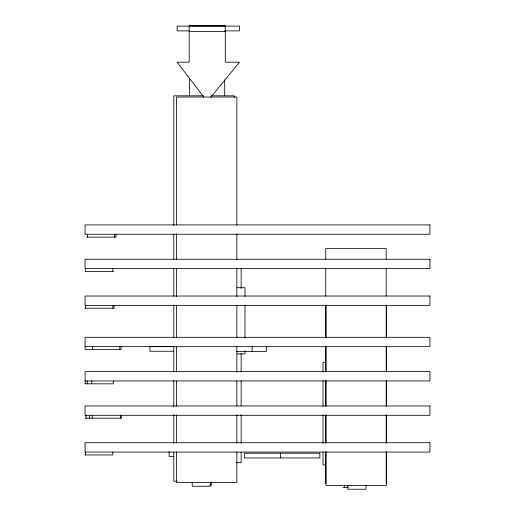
<?xml version="1.0" encoding="UTF-8"?>
<svg xmlns="http://www.w3.org/2000/svg" width="515" height="515" viewBox="0 0 515 515"><rect width="100%" height="100%" fill="white"/><g stroke="black" fill="none" stroke-linecap="round" stroke-linejoin="round"><path stroke-width="0.77" d="M210.757 97.245L239.475 62.206L225.28 62.206L225.28 25.808L189.185 25.808L189.185 62.206L177.147 62.206L203.837 97.103M189.481 25.75L224.695 25.75M189.185 30.861L177.147 30.861L177.147 26.111L239.475 26.111L239.475 30.861L224.534 30.861M189.185 31.415L225.28 31.415M203.219 95.803L173.8 95.803L173.8 225.351M211.176 95.803L234.235 95.803L234.235 97.412M86.926 237.125L115.927 237.125L115.927 234.261M85.072 271.476L113.345 271.476M237.016 287.711L244.966 287.711L244.966 296.486M85.072 308.24L114.073 308.24L114.073 305.382M173.529 346.505L149.942 346.505L149.942 351.249L173.761 351.249M85.072 346.653L429.928 346.653L429.928 337.306L85.072 337.306L85.072 349.518L121.038 349.518L121.038 346.653M236.475 351.404L266.358 351.404L266.358 346.653M237.016 353.914L244.966 353.914L244.966 350.728M325.416 362.283L323.027 362.283L323.027 371.901M85.072 380.958L429.928 380.958L429.928 371.611L85.072 371.611L85.149 383.817M85.072 383.817L113.345 383.817L113.345 380.958M85.072 418.174L121.418 418.174L121.418 415.309M85.072 454.938L112.779 454.938L112.779 452.073M173.916 456.445L169.1 456.445L169.1 451.694M236.366 462.676L241.136 462.676L241.136 452.241M325.416 464.884L323.027 464.884L323.027 452.061M176.98 481.216L173.8 481.216L173.8 452.254M209.644 485.033L211.684 485.033L211.684 481.982M343.009 487.377L348.14 487.377M386.501 305.234L386.501 337.409M386.501 346.26L386.501 372.004M386.501 380.855L386.501 405.794M386.501 414.639L386.501 442.797M386.501 451.649L386.501 485.433L326.059 485.433L326.059 451.649M386.173 259.103L386.173 248.642L325.731 248.642L325.731 259.103M386.173 268.759L386.173 296.112M386.173 304.957L386.173 337.943M386.173 345.99L386.173 371.733M386.173 380.585L386.173 406.329M386.173 415.174L386.173 443.331M386.173 452.183L386.173 483.559M366.017 485.433L366.017 489.25L347.876 489.25L347.876 485.433M347.445 485.085L347.445 487.377M344.426 485.085L344.426 487.377M326.059 305.234L326.059 337.409M326.059 346.26L326.059 372.004M326.059 380.855L326.059 405.794M326.059 414.639L326.059 442.797M325.731 268.759L325.731 296.112M325.731 304.957L325.731 337.943M325.731 345.99L325.731 371.733M325.731 380.585L325.731 406.329M325.731 415.174L325.731 443.331M325.731 452.183L325.731 483.559M323.027 380.72L323.027 406.367M323.027 415.187L323.027 443.241M280.533 453.213L280.533 457.964M252.163 346.653L252.163 351.404M244.966 305.26L244.966 337.962M241.136 268.444L241.136 288.509M241.136 353.522L241.136 371.978M241.136 380.81L241.136 405.691M241.136 414.517L241.136 443.415M236.861 224.958L236.861 97.026L176.42 97.026L176.42 224.958M236.861 233.81L236.861 259.56M236.861 268.412L236.861 296.569M236.861 305.421L236.861 337.608M236.861 346.46L236.861 372.203M236.861 381.055L236.861 406M236.861 414.852L236.861 443.009M236.861 451.861L236.861 482.439L176.42 482.439L176.42 451.861M224.695 79.883L224.695 95.803M210.378 482.439L210.378 486.257L192.237 486.257L192.237 482.439M189.481 78.293L189.481 95.803M176.42 233.81L176.42 259.56M176.42 268.412L176.42 296.569M176.42 305.421L176.42 337.608M176.42 346.46L176.42 372.203M176.42 381.055L176.42 406M176.42 414.852L176.42 443.009M173.8 234.196L173.8 259.142M173.8 268.798L173.8 296.157M173.8 305.009L173.8 337.19M173.8 346.041L173.8 371.791M173.8 380.643L173.8 406.387M173.8 414.433L173.8 443.402M120.504 415.309L120.504 418.174M119.815 346.653L119.815 349.518M114.703 234.261L114.703 237.125M112.849 268.618L112.849 271.476M112.849 305.382L112.849 308.24M92.603 346.653L92.603 349.518M92.307 415.309L92.237 418.174M91.799 380.958L91.799 383.817M89.533 415.309L89.533 418.174M87.492 234.261L87.492 237.125M87.267 380.958L87.267 383.817M85.954 415.309L85.954 418.174M85.638 268.618L85.638 271.476M85.638 305.382L85.638 308.24M85.567 452.073L85.567 454.938M429.928 224.913L85.072 224.913L85.072 234.261L429.928 234.261L429.928 224.913M429.928 259.264L85.072 259.264L85.072 268.618L429.928 268.618L429.928 259.264M429.928 296.028L85.072 296.028L85.072 305.382L429.928 305.382L429.928 296.028M429.928 405.962L85.072 405.962L85.072 415.309L429.928 415.309L429.928 405.962M429.928 442.726L85.072 442.726L85.072 452.073L429.928 452.073L429.928 442.726M319.867 453.213L244.438 453.213L244.438 457.964L319.867 457.964L319.867 453.213"/></g></svg>
